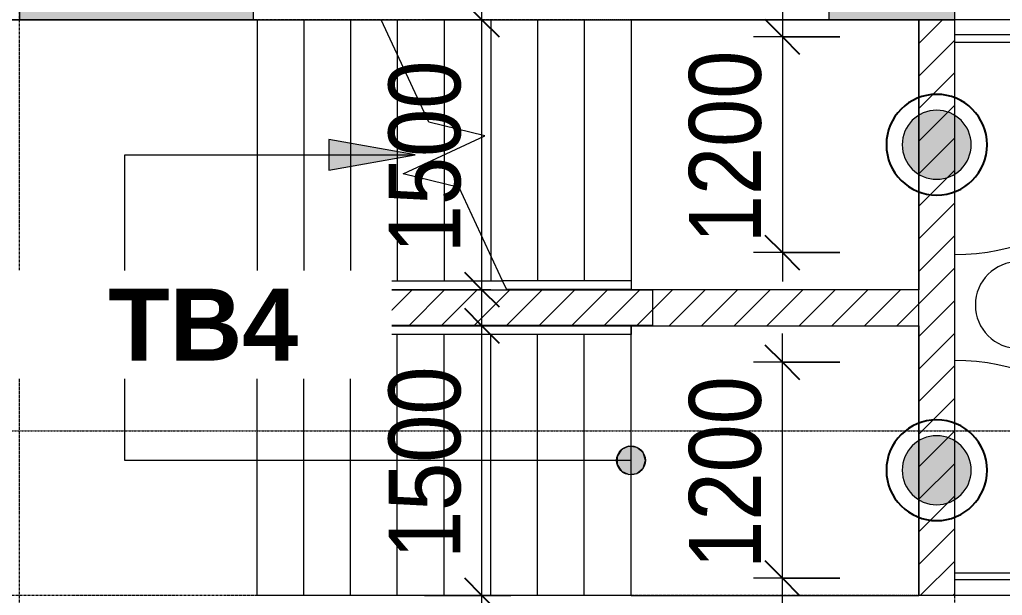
# Model space of a CAD drawing. Header units: millimetres. Extents: x 962 to 241049, y -15958 to 84407.
# Drawn here: x 185232 to 190697, y 33837 to 37037 of the extents above; entities that cross this region are included whole.
import ezdxf

# ---------------------------------------------------------------- set-up
doc = ezdxf.new("R2010")
doc.units = ezdxf.units.MM
for name, pattern in [('Dash', [6, 3, -3]), ('Dash Dot 3_16_', [7.9375, 4.7625, -1.5875, 0, -1.5875]), ('Grid Line', [22.225, 12.7, -3.175, 3.175, -3.175]), ('Overhead', [3.96875, 2.38125, -1.5875])]:
    doc.linetypes.add(name, pattern=pattern)
for name, color, linetype, lineweight in [('0-1', 7, 'Continuous', 5), ('A-ANNO-DIMS', 211, 'Continuous', 9), ('A-ANNO-DIMS-160', 211, 'Continuous', 9), ('A-ANNO-NOTE', 131, 'Continuous', 9), ('A-ANNO-NOTE-1', 131, 'Continuous', 25), ('A-DETL-GENF-2', 1, 'Continuous', 9), ('A-DOOR-3', 1, 'Continuous', 9), ('A-DOOR-IDEN', 31, 'Continuous', 9), ('A-FLOR', 192, 'Continuous', 9), ('A-FLOR-1', 250, 'Continuous', 9), ('A-FLOR-HRAL', 11, 'Continuous', 9), ('A-WALL', 113, 'Continuous', 9), ('A-WALL-3', 113, 'Continuous', 18), ('A-WALL-PATT-2', 111, 'Continuous', 9), ('G-ANNO-SYMB-1', 111, 'Dash Dot 3_16_', 18), ('G-ANNO-TEXT-1', 7, 'Continuous', 9), ('S-COLS', 52, 'Continuous', 9), ('S-COLS-1', 52, 'Continuous', 5), ('S-COLS-2', 7, 'Continuous', 18), ('S-COLS-6', 52, 'Continuous', 18), ('S-COLS-7', 52, 'Dash', 9), ('S-COLS-HDLN', 52, 'Dash', 9), ('S-GRID-1', 1, 'Grid Line', 9), ('S-STRS', 31, 'Continuous', 9), ('S-STRS-ANNO', 31, 'Continuous', 9), ('S-STRS-MBND', 31, 'Overhead', 9), ('S-STRS-MBND-1', 31, 'Continuous', 9)]:
    doc.layers.add(name, color=color, linetype=linetype, lineweight=lineweight)
doc.styles.add('Arial_B_4', font='arialbd_0.ttf', dxfattribs={"height": 400})
doc.styles.add('UTM Avo', font='UTM Avo.ttf', dxfattribs={"width": 0.9, "height": 400})
doc.dimstyles.new('1_Dim_chi_tiet_2_5', dxfattribs={"dimscale": 304.8, "dimtxt": 399.720379, "dimasz": 0.629921, "dimexe": 0.524934, "dimexo": 0.0625, "dimgap": 0.052493, "dimtad": 1, "dimdec": 0, "dimrnd": 5, "dimzin": 0, "dimdsep": 46, "dimtxsty": 'UTM Avo', "dimblk1": 'OBLIQUE', "dimblk2": 'OBLIQUE', "dimsah": 1, "dimcen": 0.09, "dimdle": 0.524934, "dimazin": 0, "dimtfac": 1, "dimtdec": 4, "dimtix": 1, "dimtmove": 0, "dimatfit": 3, "dimfxl": 1.049869, "dimfxlon": 1, "dimtvp": 1, "dimtolj": 1, "dimtzin": 0, "dimarcsym": 2})
pattern_1 = [(45, (63179.03, 0), (-90.50967, 90.50967), [])]

# ---------------------------------------------------------------- blocks, each defined once
blk = doc.blocks.new('NCV_TKTC_KET CAU_rvt-1-TKCS_MB TẦNG 1')
at = {"layer": 'S-COLS-1'}
for points in [[(123352.6, 37036.9), (123352.6, 37386.9), (122052.6, 37386.9), (122052.6, 37036.9), (122208.5, 37036.9)], [(127177.6, 37036.9), (127252.6, 37036.9), (127252.6, 37386.9), (127227.6, 37386.9), (127227.6, 37381.9), (127177.6, 37381.9), (127177.6, 37386.9), (126552.6, 37386.9), (126552.6, 37036.9), (127044.5, 37036.9)]]:
    blk.add_hatch(color=256, dxfattribs=at).paths.add_polyline_path(points)
at = {"layer": 'A-FLOR-1'}
for p, q in [((121902.6, 37036.9), (122052.6, 37036.9)), ((123352.6, 37036.9), (126552.6, 37036.9)), ((125452.6, 37036.9), (125452.6, 35587.3))]:
    blk.add_line(p, q, dxfattribs=at)
at = {"layer": 'S-COLS-2'}
for p, q in [((122052.6, 37386.9), (122052.6, 37036.9)), ((123352.6, 37036.9), (123352.6, 37386.9)), ((126552.6, 37386.9), (126552.6, 37036.9)), ((127252.6, 37036.9), (127252.6, 37386.9)), ((122052.6, 37036.9), (123352.6, 37036.9)), ((126552.6, 37036.9), (127252.6, 37036.9))]:
    blk.add_line(p, q, dxfattribs=at)
blk = doc.blocks.new('FD_01 - FD_01-1200x2200mm-1787918-TKCS_MB TẦNG 1')
at = {"layer": 'A-DETL-GENF-2'}
for p, q in [((570, -100), (570, -1320)), ((610, -1320), (610, -100)), ((570, -1320), (610, -1320))]:
    blk.add_line(p, q, dxfattribs=at)
blk.add_arc((610, -100), 1220, 180, 268.1211, dxfattribs=at)
blk = doc.blocks.new('FD_01 - FD_01-1200x2200mm-1787917-TKCS_MB TẦNG 1')
at = {"layer": 'A-DETL-GENF-2'}
for p, q in [((570, 100), (570, 1320)), ((570, 1320), (610, 1320)), ((610, 1320), (610, 100))]:
    blk.add_line(p, q, dxfattribs=at)
blk.add_arc((610, 100), 1220, 91.8789, 180, dxfattribs=at)
blk = doc.blocks.new('Top Rail Type - Top Rail_Internal_-1529146-TKCS_MB TẦNG 1')
at = {"layer": 'A-FLOR-HRAL'}
for p, q in [((124738.2, 35587.3), (125452.6, 35587.3)), ((125452.6, 35587.3), (125452.6, 35537.3)), ((123842.2, 35462.3), (123842.2, 35535.6)), ((123892.2, 35535.6), (123892.2, 35462.3)), ((125452.6, 35537.3), (124761.5, 35537.3)), ((123842.2, 35411.5), (123842.2, 35462.3)), ((123892.2, 35462.3), (123842.2, 35462.3)), ((123892.2, 35462.3), (123892.2, 35411.5)), ((123842.2, 35336.9), (123842.2, 35411.5)), ((123892.2, 35411.5), (123892.2, 35336.9))]:
    blk.add_line(p, q, dxfattribs=at)
blk = doc.blocks.new('Top Rail Type - Top Rail_Internal_-V122-TKCS_MB TẦNG 1')
at = {"layer": 'A-FLOR-HRAL'}
for p, q in [((124738.2, 35587.3), (125452.6, 35587.3)), ((125452.6, 35587.3), (125452.6, 35537.3)), ((123842.2, 35462.3), (123842.2, 35535.6)), ((123892.2, 35462.3), (123892.2, 35535.6)), ((124761.5, 35537.3), (125452.6, 35537.3)), ((123842.2, 35336.9), (123842.2, 35462.3)), ((123892.2, 35336.9), (123892.2, 35462.3))]:
    blk.add_line(p, q, dxfattribs=at)
blk = doc.blocks.new('Top Rail Type - Top Rail_Internal_-1529174-TKCS_MB TẦNG 1')
at = {"layer": 'A-FLOR-HRAL'}
for p, q in [((123447.2, 35336.5), (123892.6, 35336.5)), ((125452.6, 35335.6), (125452.6, 35286.5)), ((125452.6, 35286.5), (123447.2, 35286.5))]:
    blk.add_line(p, q, dxfattribs=at)
blk = doc.blocks.new('Top Rail Type - Top Rail_Internal_-V123-TKCS_MB TẦNG 1')
at = {"layer": 'A-FLOR-HRAL'}
for p, q in [((123322.2, 35586), (123447.2, 35586)), ((123322.2, 35461), (123322.2, 35586)), ((123447.2, 35586), (124738.8, 35586)), ((124762.1, 35536), (124738.8, 35586)), ((123372.2, 35536), (123447.2, 35536)), ((123372.2, 35461), (123372.2, 35536)), ((123447.2, 35536), (124762.1, 35536)), ((123322.2, 35286.5), (123322.2, 35461)), ((123372.2, 35336.5), (123372.2, 35461)), ((123447.2, 35336.5), (123372.2, 35336.5)), ((123892.6, 35336.5), (123447.2, 35336.5)), ((125452.6, 35286.5), (125452.6, 35335.6)), ((123447.2, 35286.5), (123322.2, 35286.5)), ((125452.6, 35286.5), (123447.2, 35286.5))]:
    blk.add_line(p, q, dxfattribs=at)
blk = doc.blocks.new('G1_SOF - BO TRU - 200x200-3051103-TKCS_MB TẦNG 1')
at = {"layer": 'S-COLS-HDLN'}
for p, q in [((-100, -100), (100, 100)), ((100, -100), (-100, 100))]:
    blk.add_line(p, q, dxfattribs=at)
blk = doc.blocks.new('DIMBLOCK111-TKCS_MB TẦNG 1')
at = {"layer": 'A-ANNO-DIMS-160'}
for p, q in [((187802.5, 35376), (187802.5, 37196.9)), ((187482.5, 37036.9), (187962.5, 37036.9)), ((187802.5, 37036.9), (187482.5, 37036.9)), ((187482.5, 35536), (187962.5, 35536)), ((187802.5, 35536), (187482.5, 35536))]:
    blk.add_line(p, q, dxfattribs=at)
at = {"layer": 'A-ANNO-DIMS-160', "lineweight": 25}
for p, q in [((187802.5, 37036.9), (187706.5, 37132.9)), ((187802.5, 37036.9), (187898.5, 36940.9)), ((187802.5, 35536), (187706.5, 35632)), ((187802.5, 35536), (187898.5, 35440))]:
    blk.add_line(p, q, dxfattribs=at)
at = {"layer": 'A-ANNO-DIMS-160', "color": 0, "insert": (187282.9, 35738.7), "char_height": 400, "width": 1314.636, "attachment_point": 1, "rotation": 90, "line_spacing_factor": 1.110334, "style": 'UTM Avo'}
blk.add_mtext('1500', dxfattribs=at)
blk = doc.blocks.new('_Oblique')
at = {"color": 0, "linetype": 'ByBlock', "lineweight": -2}
blk.add_line((-0.5, -0.5), (0.5, 0.5), dxfattribs=at)
blk = doc.blocks.new('DIMBLOCK112-TKCS_MB TẦNG 1')
at = {"layer": 'A-ANNO-DIMS-160'}
for p, q in [((187802.5, 33676.9), (187802.5, 35495.6)), ((187482.5, 35335.6), (187962.5, 35335.6)), ((187802.5, 35335.6), (187482.5, 35335.6)), ((187482.5, 33836.9), (187962.5, 33836.9)), ((187802.5, 33836.9), (187482.5, 33836.9))]:
    blk.add_line(p, q, dxfattribs=at)
at = {"layer": 'A-ANNO-DIMS-160', "lineweight": 25}
for p, q in [((187802.5, 35335.6), (187706.5, 35431.6)), ((187802.5, 35335.6), (187898.5, 35239.6)), ((187802.5, 33836.9), (187706.5, 33932.9)), ((187802.5, 33836.9), (187898.5, 33740.9))]:
    blk.add_line(p, q, dxfattribs=at)
at = {"layer": 'A-ANNO-DIMS-160', "color": 0, "insert": (187282.9, 34038.5), "char_height": 400, "width": 1314.636, "attachment_point": 1, "rotation": 90, "line_spacing_factor": 1.110334, "style": 'UTM Avo'}
blk.add_mtext('1500', dxfattribs=at)
blk = doc.blocks.new('DIMBLOCK113-TKCS_MB TẦNG 1')
at = {"layer": 'A-ANNO-DIMS-160'}
for p, q in [((189473.4, 37101.9), (189473.4, 35581.9)), ((189793.4, 36941.9), (189313.4, 36941.9)), ((189473.4, 36941.9), (189793.4, 36941.9)), ((189793.4, 35741.9), (189313.4, 35741.9)), ((189473.4, 35741.9), (189793.4, 35741.9))]:
    blk.add_line(p, q, dxfattribs=at)
at = {"layer": 'A-ANNO-DIMS-160', "lineweight": 25}
for p, q in [((189473.4, 36941.9), (189377.4, 37037.9)), ((189473.4, 36941.9), (189569.4, 36845.9)), ((189473.4, 35741.9), (189377.4, 35837.9)), ((189473.4, 35741.9), (189569.4, 35645.9))]:
    blk.add_line(p, q, dxfattribs=at)
at = {"layer": 'A-ANNO-DIMS-160', "color": 0, "insert": (188953.8, 35794.2), "char_height": 400, "width": 1314.636, "attachment_point": 1, "rotation": 90, "line_spacing_factor": 1.110334, "style": 'UTM Avo'}
blk.add_mtext('1200', dxfattribs=at)
blk = doc.blocks.new('DIMBLOCK114-TKCS_MB TẦNG 1')
at = {"layer": 'A-ANNO-DIMS-160'}
for p, q in [((189473.4, 33772.4), (189473.4, 35292.4)), ((189793.4, 35132.4), (189313.4, 35132.4)), ((189473.4, 35132.4), (189793.4, 35132.4)), ((189793.4, 33932.4), (189313.4, 33932.4)), ((189473.4, 33932.4), (189793.4, 33932.4))]:
    blk.add_line(p, q, dxfattribs=at)
at = {"layer": 'A-ANNO-DIMS-160', "lineweight": 25}
for p, q in [((189473.4, 35132.4), (189377.4, 35228.4)), ((189473.4, 35132.4), (189569.4, 35036.4)), ((189473.4, 33932.4), (189377.4, 34028.4)), ((189473.4, 33932.4), (189569.4, 33836.4))]:
    blk.add_line(p, q, dxfattribs=at)
at = {"layer": 'A-ANNO-DIMS-160', "color": 0, "insert": (188953.8, 33984.6), "char_height": 400, "width": 1314.636, "attachment_point": 1, "rotation": 90, "line_spacing_factor": 1.110334, "style": 'UTM Avo'}
blk.add_mtext('1200', dxfattribs=at)
blk = doc.blocks.new('STN_Door Tag - STN_Door Tag-1788670-TKCS_MB TẦNG 1')
at = {"layer": 'A-DOOR-IDEN'}
for p, q in [((-3.37, 1.495), (3.431, 1.495)), ((-3.37, -1.524), (3.431, -1.524))]:
    blk.add_line(p, q, dxfattribs=at)
for centre, start, end in [((-3.37, -0.015), 90, 270), ((3.431, -0.015), 270, 90)]:
    blk.add_arc(centre, 1.509, start, end, dxfattribs=at)
blk = doc.blocks.new('HDNDCT_GHI CHÚ CỬA CHỐNG CHÁY EI60 - HDNDCT_GHI CHÚ CỬA CHỐNG CHÁY EI60-1614697-TKCS_MB TẦNG 1')
at = {"layer": 'A-ANNO-NOTE'}
h = blk.add_hatch(color=256, dxfattribs=at)
edge = h.paths.add_edge_path()
edge.add_arc((0, 0), 1.2, 0, 180)
edge.add_arc((0, 0), 1.2, 180, 360)
for radius, start, end in [(1.75, 360, 180), (1.2, 360, 180), (1.2, 180, 360)]:
    blk.add_arc((0, 0), radius, start, end, dxfattribs=at)
at = {"layer": 'A-ANNO-NOTE-1'}
for start, end in [(360, 180), (180, 360)]:
    blk.add_arc((0, 0), 1.75, start, end, dxfattribs=at)

msp = doc.modelspace()

# ---------------------------------------------------------------- hatches: boundary and pattern name
at = {"layer": 'A-WALL-PATT-2'}
h = msp.add_hatch(dxfattribs=at)
h.set_pattern_fill('FP_1', color=256, style=0, pattern_type=2)
h.set_pattern_definition(pattern_1)
h.paths.add_polyline_path([(190431.6, 33837.4), (190431.6, 37036.9), (190231.6, 37036.9), (190231.6, 33837.4)])
h = msp.add_hatch(dxfattribs=at)
h.set_pattern_fill('FP_1', color=256, style=0, pattern_type=2)
h.set_pattern_definition(pattern_1)
h.paths.add_polyline_path([(188611.5, 35335.6), (190231.6, 35335.6), (190231.6, 35535.6), (187271.6, 35535.6), (187271.6, 35335.6), (187941.3, 35335.6)])
at = {"layer": 'S-COLS-1'}
msp.add_hatch(color=256, dxfattribs=at).paths.add_polyline_path([(187271.6, 35335.6), (187271.6, 35535.6), (187071.6, 35535.6), (187071.6, 35335.6)])
at = {"layer": 'S-STRS-ANNO'}
for points in [[(186951.6, 36200.9), (187431.6, 36285.6), (186951.6, 36370.2), (186951.6, 36315)], [(188620.2, 34507.8), (188664.8, 34514.2), (188698.9, 34543.7), (188711.6, 34586.9), (188698.9, 34630.2), (188664.8, 34659.7), (188620.2, 34666.1), (188579.2, 34647.4), (188554.8, 34609.5), (188554.8, 34564.4), (188579.2, 34526.5), (188611.5, 34511.7)]]:
    msp.add_hatch(color=256, dxfattribs=at).paths.add_polyline_path(points)
h = msp.add_hatch(color=256, dxfattribs=at)
edge = h.paths.add_edge_path()
edge.add_arc((188631.6, 34586.9), 80, 0, 360)

# ---------------------------------------------------------------- linework, layer by layer
at = {"layer": 'A-FLOR'}
for p, q in [((192980.5, 37035.3), (190431.6, 37035.3)), ((190431.6, 33837.4), (191540.7, 33837.4))]:
    msp.add_line(p, q, dxfattribs=at)
at = {"layer": 'A-WALL'}
msp.add_line((187271.6, 35535.6), (187271.6, 35335.6), dxfattribs=at)
at = {"layer": 'A-WALL-3'}
for p, q in [((190231.6, 37036.9), (190231.6, 35535.6)), ((190431.6, 37036.9), (190231.6, 37036.9)), ((190431.6, 33837.4), (190431.6, 37036.9)), ((187851.6, 35535.6), (187271.6, 35535.6)), ((190231.6, 35535.6), (187941.3, 35535.6)), ((187271.6, 35335.6), (190231.6, 35335.6)), ((190231.6, 35335.6), (190231.6, 33837.4)), ((190231.6, 33837.4), (190431.6, 33837.4))]:
    msp.add_line(p, q, dxfattribs=at)
at = {"layer": 'G-ANNO-SYMB-1'}
msp.add_line((90628.5, 34751.5), (198105.9, 34751.5), dxfattribs=at)
at = {"layer": 'S-COLS'}
msp.add_line((187271.6, 35335.6), (187271.6, 35535.6), dxfattribs=at)
at = {"layer": 'S-COLS-6'}
for p, q in [((187271.6, 35535.6), (187071.6, 35535.6)), ((187071.6, 35535.6), (187071.6, 35335.6)), ((187071.6, 35335.6), (187271.6, 35335.6))]:
    msp.add_line(p, q, dxfattribs=at)
at = {"layer": 'S-GRID-1'}
for p, q in [((185231.6, 15532), (185231.6, 78459.2)), ((190431.6, 15532), (190431.6, 78459.2)), ((192368.8, 37036.9), (96265.8, 37036.9)), ((190336.8, 33836.9), (98297.8, 33836.9)), ((194336.8, 33836.9), (190336.8, 33836.9))]:
    msp.add_line(p, q, dxfattribs=at)
at = {"layer": 'S-STRS'}
for p, q in [((186551.6, 37035.6), (185081.6, 37035.6)), ((186551.6, 37035.6), (186551.6, 35586)), ((186551.6, 37035.6), (186811.6, 37035.6)), ((186811.6, 37035.6), (187071.6, 37035.6)), ((186811.6, 37035.6), (186811.6, 35586)), ((187071.6, 37035.6), (187241.9, 37035.6)), ((187071.6, 37035.6), (187071.6, 35586)), ((187331.6, 37036.9), (187331.6, 36843.2)), ((187591.6, 37036.9), (187591.6, 36446.3)), ((187851.6, 37036.9), (187851.6, 35728)), ((188111.6, 37036.9), (188111.6, 35587.3)), ((188371.6, 37036.9), (188371.6, 35587.3)), ((188631.6, 37036.9), (188631.6, 35587.3)), ((187331.6, 36843.2), (187331.6, 35586)), ((187591.6, 36446.3), (187591.6, 36285.6)), ((187591.6, 36285.6), (187591.6, 36124.9)), ((187591.6, 36124.9), (187591.6, 35586)), ((187851.6, 35728), (187851.6, 35586)), ((186551.6, 35336.9), (186551.6, 35535.6)), ((186551.6, 35535.6), (186811.6, 35535.6)), ((186811.6, 35535.6), (187071.6, 35535.6)), ((187851.6, 35535.6), (187941.3, 35535.6)), ((187940.7, 35536.9), (188111.6, 35536.9)), ((188111.6, 35536.9), (188371.6, 35536.9)), ((188371.6, 35536.9), (188631.6, 35536.9)), ((186811.6, 35336.9), (186551.6, 35336.9)), ((187071.6, 35336.9), (186811.6, 35336.9)), ((186551.6, 33836.9), (186551.6, 35286.5)), ((186811.6, 33836.9), (186811.6, 35286.5)), ((187071.6, 33836.9), (187071.6, 35286.5)), ((187331.6, 33836.9), (187331.6, 35286.5)), ((187591.6, 33836.9), (187591.6, 35286.5)), ((187851.6, 33836.9), (187851.6, 35286.5)), ((188111.6, 33836.9), (188111.6, 35286.5)), ((188371.6, 33836.9), (188371.6, 35286.5)), ((188631.6, 33836.9), (188631.6, 35286.5))]:
    msp.add_line(p, q, dxfattribs=at)
at = {"layer": 'S-STRS-ANNO'}
for p, q in [((187431.6, 36285.6), (186951.6, 36370.2)), ((186951.6, 36370.2), (186951.6, 36315)), ((186951.6, 36315), (186951.6, 36200.9)), ((185816.6, 36285.6), (186551.6, 36285.6)), ((185816.6, 34586.9), (185816.6, 36285.6)), ((186551.6, 36285.6), (186811.6, 36285.6)), ((186811.6, 36285.6), (187071.6, 36285.6)), ((186951.6, 36200.9), (187431.6, 36285.6)), ((187071.6, 36285.6), (187331.6, 36285.6)), ((187331.6, 36285.6), (187431.6, 36285.6)), ((188620.2, 34666.1), (188579.2, 34647.4)), ((188664.8, 34659.7), (188620.2, 34666.1)), ((188698.9, 34630.2), (188664.8, 34659.7)), ((188579.2, 34647.4), (188554.8, 34609.5)), ((188554.8, 34609.5), (188554.8, 34564.4)), ((188711.6, 34586.9), (188698.9, 34630.2)), ((186551.6, 34586.9), (185816.6, 34586.9)), ((186811.6, 34586.9), (186551.6, 34586.9)), ((187071.6, 34586.9), (186811.6, 34586.9)), ((187331.6, 34586.9), (187071.6, 34586.9)), ((187591.6, 34586.9), (187331.6, 34586.9)), ((187851.6, 34586.9), (187591.6, 34586.9)), ((188111.6, 34586.9), (187851.6, 34586.9)), ((188371.6, 34586.9), (188111.6, 34586.9)), ((188631.6, 34586.9), (188371.6, 34586.9)), ((188554.8, 34564.4), (188579.2, 34526.5)), ((188664.8, 34514.2), (188698.9, 34543.7)), ((188698.9, 34543.7), (188711.6, 34586.9)), ((188579.2, 34526.5), (188611.5, 34511.7)), ((188611.5, 34511.7), (188620.2, 34507.8)), ((188620.2, 34507.8), (188664.8, 34514.2))]:
    msp.add_line(p, q, dxfattribs=at)
msp.add_circle((188631.6, 34586.9), 80, dxfattribs=at)
at = {"layer": 'S-STRS-MBND'}
for p, q in [((187241.9, 37035.6), (188631.6, 37035.6)), ((190231.6, 37035.6), (188631.6, 37035.6)), ((188631.6, 37035.6), (188631.6, 35535.6)), ((190231.6, 33836.9), (190231.6, 37035.6)), ((187941.3, 35535.6), (188631.6, 35535.6)), ((188631.6, 35535.6), (188751.4, 35535.6)), ((188751.4, 35535.6), (188751.4, 35336.9)), ((186551.6, 33836.9), (186551.6, 35336.9)), ((188631.6, 35336.9), (186551.6, 35336.9)), ((188751.4, 35336.9), (188631.6, 35336.9)), ((188631.6, 33836.9), (188631.6, 35336.9)), ((188631.6, 33836.9), (186551.6, 33836.9)), ((188631.6, 33836.9), (190231.6, 33836.9))]:
    msp.add_line(p, q, dxfattribs=at)
at = {"layer": 'S-STRS-MBND-1'}
for p, q in [((187507.1, 36466.8), (187241.9, 37035.6)), ((187818.2, 36391.2), (187507.1, 36466.8)), ((187365, 36179.9), (187818.2, 36391.2)), ((187676.1, 36104.3), (187365, 36179.9)), ((187917.8, 35586), (187676.1, 36104.3))]:
    msp.add_line(p, q, dxfattribs=at)

# ---------------------------------------------------------------- block references
at = {"layer": '0-1'}
msp.add_blockref('NCV_TKTC_KET CAU_rvt-1-TKCS_MB TẦNG 1', (63179, 0), dxfattribs=at)
at = {"layer": 'A-ANNO-NOTE', "xscale": 160, "yscale": 160, "zscale": 160}
for p in [(190331.6, 36341.9), (190331.6, 34532.4)]:
    msp.add_blockref('HDNDCT_GHI CHÚ CỬA CHỐNG CHÁY EI60 - HDNDCT_GHI CHÚ CỬA CHỐNG CHÁY EI60-1614697-TKCS_MB TẦNG 1', p, dxfattribs=at)
at = {"layer": 'A-DOOR-3'}
for name, p, rotation in [('FD_01 - FD_01-1200x2200mm-1787918-TKCS_MB TẦNG 1', (190331.6, 36341.9), 90), ('FD_01 - FD_01-1200x2200mm-1787917-TKCS_MB TẦNG 1', (190331.6, 34532.4), 270)]:
    msp.add_blockref(name, p, dxfattribs=dict(at, rotation=rotation))
at = {"layer": 'A-DOOR-IDEN', "xscale": 159.9999999999999, "yscale": 159.9999999999999, "zscale": 159.9999999999999}
msp.add_blockref('STN_Door Tag - STN_Door Tag-1788670-TKCS_MB TẦNG 1', (191327.2, 35453.2), dxfattribs=at)
msp.add_blockref('STN_Door Tag - STN_Door Tag-1788670-TKCS_MB TẦNG 1', (191327.2, 35453.2), dxfattribs=at)
at = {"layer": 'A-FLOR-HRAL'}
for name in ['Top Rail Type - Top Rail_Internal_-V123-TKCS_MB TẦNG 1', 'Top Rail Type - Top Rail_Internal_-1529146-TKCS_MB TẦNG 1', 'Top Rail Type - Top Rail_Internal_-V122-TKCS_MB TẦNG 1', 'Top Rail Type - Top Rail_Internal_-1529174-TKCS_MB TẦNG 1']:
    msp.add_blockref(name, (63179, 0), dxfattribs=at)
at = {"layer": 'S-COLS-7', "rotation": 180}
msp.add_blockref('G1_SOF - BO TRU - 200x200-3051103-TKCS_MB TẦNG 1', (187171.6, 35435.6), dxfattribs=at)

# ---------------------------------------------------------------- dimensions: what is measured, and where the dimension line sits
at = {"layer": 'A-ANNO-DIMS'}
for base, p1, p2, picture, middle in [((189473.4, 35741.9), (189793.4, 36941.9), (189793.4, 35741.9), 'DIMBLOCK113-TKCS_MB TẦNG 1', (189250.4, 36341.9)), ((189473.4, 35132.4), (189793.4, 33932.4), (189793.4, 35132.4), 'DIMBLOCK114-TKCS_MB TẦNG 1', (189250.4, 34532.4))]:
    dim = msp.add_linear_dim(base=base, p1=p1, p2=p2, angle=90, dimstyle='1_Dim_chi_tiet_2_5', override={"dimpost": '<>', "dimfxl": 1200}, dxfattribs=at)
    dim.commit()
    dim.dimension.update_dxf_attribs({"geometry": picture, "text_midpoint": middle})

# ---------------------------------------------------------------- next in the draw order: texts
at = {"layer": 'G-ANNO-TEXT-1', "insert": (186252.6, 35341.8), "char_height": 400, "width": 1894.4, "attachment_point": 5, "line_spacing_factor": 0.936439, "style": 'Arial_B_4', "bg_fill": 3, "box_fill_scale": 1.25, "bg_fill_color": 256, "bg_fill_true_color": 13158600, "bg_fill_transparency": 0}
msp.add_mtext('\\pt8,16,24,32,40,48,56,64,72,80,88,96,104,112,120,128,136,144,152,160,168,176,184,192,200,208,216,224,232,240,248,256;TB4', dxfattribs=at)

# ---------------------------------------------------------------- next in the draw order: dimensions: what is measured, and where the dimension line sits
at = {"layer": 'A-ANNO-DIMS'}
for base, p1, p2, override, picture, middle in [((187802.5, 37036.9), (187482.5, 35536), (187482.5, 37036.9), {"dimpost": '<>', "dimfxl": 1500.95092}, 'DIMBLOCK111-TKCS_MB TẦNG 1', (187579.5, 36286.5)), ((187802.5, 35335.6), (187482.5, 33836.9), (187482.5, 35335.6), {"dimpost": '<>', "dimfxl": 1498.64908}, 'DIMBLOCK112-TKCS_MB TẦNG 1', (187579.5, 34586.3))]:
    dim = msp.add_linear_dim(base=base, p1=p1, p2=p2, angle=90, dimstyle='1_Dim_chi_tiet_2_5', override=override, dxfattribs=at)
    dim.commit()
    dim.dimension.update_dxf_attribs({"geometry": picture, "text_midpoint": middle})

doc.saveas('drawing.dxf')
